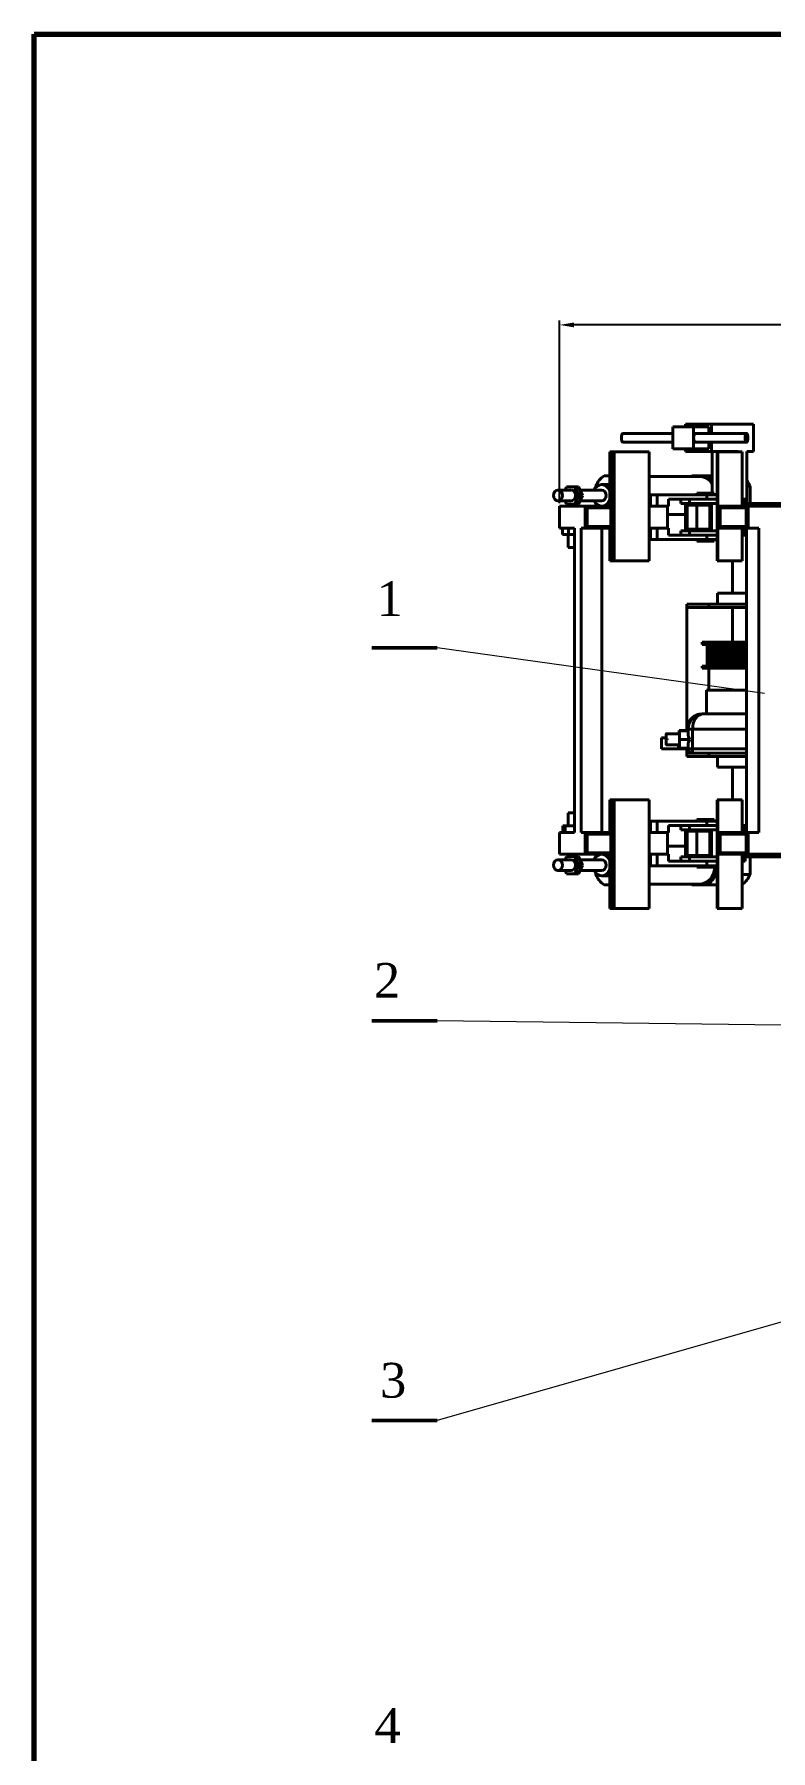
# Model space of a CAD drawing. Header units: millimetres. Extents: x -535 to 3636, y 24 to 870.
# Drawn here: x 1059.2 to 1228.5, y 411.1 to 805.8 of the extents above; entities that cross this region are included whole.
import ezdxf

# ---------------------------------------------------------------- set-up
doc = ezdxf.new("R2010")
doc.units = ezdxf.units.MM
doc.header["$PDMODE"] = 1
doc.header["$PDSIZE"] = -1
doc.layers.add('dddd', color=1, linetype='Continuous')
doc.styles.get("Standard").update_dxf_attribs({"font": 'times_0.ttf'})
doc.dimstyles.new('ISO-25', dxfattribs={"dimtxt": 2.5, "dimasz": 2.5, "dimexe": 1.25, "dimexo": 0.625, "dimtad": 1, "dimtxsty": 'Standard', "dimcen": 2.5, "dimadec": 0, "dimazin": 0, "dimtfac": 1, "dimtmove": 0, "dimatfit": 3, "dimfxl": 1, "dimarcsym": 0})

# ---------------------------------------------------------------- blocks, each defined once
blk = doc.blocks.new('*D6')
at = {"color": 0, "lineweight": -2}
for p, q in [((1179.95, 697.98), (1179.95, 739.94)), ((1465.59, 738.94), (1183.25, 738.94)), ((1468.89, 697.98), (1468.89, 739.94))]:
    blk.add_line(p, q, dxfattribs=at)
at = {"color": 0, "lineweight": 15}
for points in [[(1183.25, 739.49), (1183.25, 738.39), (1179.95, 738.94)], [(1465.59, 739.49), (1465.59, 738.39), (1468.89, 738.94)]]:
    blk.add_solid(points, dxfattribs=at)
at = {"layer": 'Defpoints', "color": 0, "lineweight": 15}
for p in [(1179.95, 738.94), (1179.95, 696.98), (1468.89, 696.98)]:
    blk.add_point(p, dxfattribs=at)
at = {"color": 0, "lineweight": 15, "insert": (1324.42, 742.25), "char_height": 3.5, "attachment_point": 5}
blk.add_mtext('600', dxfattribs=at)

msp = doc.modelspace()

# ---------------------------------------------------------------- linework, layer by layer
at = {"color": 7, "linetype": 'Continuous', "lineweight": 40}
for p, q in [((1210.7658, 715.4803), (1206.0249, 715.4803)), ((1206.0249, 715.4803), (1206.0249, 712.9803)), ((1208.9275, 716.1053), (1214.8536, 716.1053)), ((1208.9275, 715.4803), (1208.9275, 716.1053)), ((1214.261, 715.4803), (1210.7658, 715.4803)), ((1210.7658, 712.9803), (1210.7658, 715.4803)), ((1214.261, 715.4803), (1214.261, 713.9803)), ((1214.8536, 716.1053), (1214.8536, 713.9803)), ((1214.8536, 716.1053), (1224.5527, 716.1053)), ((1224.5527, 716.1053), (1224.5527, 709.8553)), ((1206.0249, 713.9803), (1194.4905, 713.9803)), ((1194.4905, 711.9803), (1206.0249, 711.9803)), ((1206.0249, 712.9803), (1206.0249, 710.4803)), ((1206.0249, 710.4803), (1210.7658, 710.4803)), ((1208.9275, 709.8553), (1208.9275, 710.4803)), ((1210.7658, 710.4803), (1210.7658, 712.9803)), ((1214.261, 710.4803), (1210.7658, 710.4803)), ((1222.9358, 713.9803), (1211.0836, 713.9803)), ((1211.0836, 711.9803), (1222.9358, 711.9803)), ((1214.261, 711.9803), (1214.261, 710.4803)), ((1214.8536, 711.9803), (1214.8536, 709.8553)), ((1191.512, 709.7303), (1191.512, 697.2303)), ((1191.512, 709.7303), (1192.1552, 709.7303)), ((1192.1552, 709.7303), (1192.1552, 684.7303)), ((1192.1552, 709.7303), (1192.4879, 709.7303)), ((1192.4879, 709.7303), (1192.4879, 684.7303)), ((1200.5821, 709.7303), (1192.4879, 709.7303)), ((1200.5821, 709.7303), (1200.5821, 684.7303)), ((1214.8536, 709.8553), (1208.9275, 709.8553)), ((1214.8536, 709.8553), (1220.9781, 709.8553)), ((1215.052, 709.8553), (1215.052, 700.2303)), ((1216.1466, 709.7303), (1216.1466, 684.7303)), ((1216.3454, 709.7303), (1216.1466, 709.7303)), ((1216.3454, 709.7303), (1216.3454, 684.7303)), ((1221.9604, 709.7303), (1216.3454, 709.7303)), ((1220.9781, 709.8553), (1220.9781, 709.7303)), ((1221.9604, 697.2303), (1221.9604, 709.7303)), ((1222.964, 709.8553), (1224.5527, 709.8553)), ((1222.964, 709.8553), (1222.964, 697.8553)), ((1191.512, 704.2303), (1190.1953, 704.2303)), ((1212.1516, 704.1053), (1200.5821, 704.1053)), ((1210.3843, 704.2303), (1210.1887, 704.1053)), ((1213.9189, 704.2303), (1210.3843, 704.2303)), ((1213.9189, 704.2303), (1215.052, 704.2303)), ((1182.5055, 700.9803), (1179.5796, 700.9803)), ((1181.218, 700.9803), (1181.5692, 701.7303)), ((1181.5692, 701.7303), (1183.4418, 701.7303)), ((1184.3196, 701.7303), (1183.4418, 701.7303)), ((1183.4418, 701.7303), (1184.3782, 699.7303)), ((1184.3782, 699.7303), (1183.4418, 697.7303)), ((1184.3196, 701.7303), (1185.256, 699.7303)), ((1185.256, 699.7303), (1184.3196, 697.7303)), ((1185.256, 699.7303), (1184.3782, 699.7303)), ((1189.6218, 700.9803), (1184.6708, 700.9803)), ((1188.3135, 701.6401), (1188.3135, 701.9098)), ((1191.512, 702.2303), (1189.6218, 702.2303)), ((1200.8211, 699.8553), (1200.8211, 697.2303)), ((1200.8211, 699.8553), (1202.3745, 699.8553)), ((1202.3745, 699.8553), (1202.3745, 697.2303)), ((1202.3745, 699.8553), (1213.7864, 699.8553)), ((1204.9586, 698.8553), (1211.5359, 698.8553)), ((1204.9586, 697.2303), (1204.9586, 698.8553)), ((1207.833, 698.8553), (1207.833, 697.8553)), ((1209.8196, 698.8553), (1209.8196, 697.8553)), ((1211.4793, 700.2303), (1211.4793, 699.8553)), ((1211.4793, 700.2303), (1215.4793, 700.2303)), ((1216.1466, 698.8553), (1211.5359, 698.8553)), ((1213.7864, 699.8553), (1213.7864, 698.8553)), ((1213.7864, 699.8553), (1216.1466, 699.8553)), ((1215.4793, 699.8553), (1215.4793, 700.2303)), ((1222.6377, 698.8553), (1221.9604, 698.8553)), ((1222.6377, 698.8553), (1222.6377, 697.2303)), ((1222.964, 701.9098), (1223.7007, 701.9098)), ((1222.964, 701.8553), (1223.7407, 701.8553)), ((1223.7007, 701.8553), (1223.7007, 701.9098)), ((1223.7407, 697.8553), (1223.7407, 701.8553)), ((1179.5796, 698.4803), (1182.5055, 698.4803)), ((1179.9468, 692.2303), (1179.9468, 697.2303)), ((1185.8493, 697.2303), (1179.9468, 697.2303)), ((1181.5692, 697.7303), (1181.218, 698.4803)), ((1181.9691, 697.7303), (1181.5692, 697.7303)), ((1181.9444, 697.7303), (1181.9444, 697.2303)), ((1183.0419, 697.7303), (1181.9691, 697.7303)), ((1183.4418, 697.7303), (1183.0419, 697.7303)), ((1184.3196, 697.7303), (1183.4418, 697.7303)), ((1183.9444, 697.2303), (1183.9444, 697.7303)), ((1184.6708, 698.4803), (1189.6218, 698.4803)), ((1185.8493, 692.2303), (1185.8493, 697.2303)), ((1192.1552, 697.2303), (1185.8493, 697.2303)), ((1191.7138, 696.8803), (1186.2907, 696.8803)), ((1186.2907, 696.8803), (1186.2907, 692.5803)), ((1188.3135, 697.5509), (1188.3135, 697.8206)), ((1188.3135, 697.5509), (1188.4513, 697.2303)), ((1191.7138, 692.5803), (1191.7138, 696.8803)), ((1192.1552, 697.2303), (1192.1552, 692.2303)), ((1200.5821, 697.2303), (1202.3745, 697.2303)), ((1202.3745, 697.2303), (1204.9586, 697.2303)), ((1204.7508, 697.2303), (1204.7508, 692.2303)), ((1204.7508, 695.3553), (1208.9275, 695.3553)), ((1208.9275, 697.8553), (1207.833, 697.8553)), ((1209.4033, 697.8553), (1208.9275, 697.8553)), ((1208.9275, 697.8553), (1208.9275, 691.6053)), ((1209.2594, 697.5053), (1209.2594, 691.9553)), ((1214.5218, 697.5053), (1209.2594, 697.5053)), ((1209.8196, 697.8553), (1209.4033, 697.8553)), ((1216.1466, 697.8553), (1209.8196, 697.8553)), ((1211.4793, 697.5053), (1211.4793, 691.9553)), ((1214.5218, 691.9553), (1214.5218, 697.5053)), ((1214.8536, 691.6053), (1214.8536, 697.8553)), ((1216.3454, 697.2303), (1216.3454, 692.2303)), ((1216.3454, 697.2303), (1223.3007, 697.2303)), ((1216.8323, 696.8803), (1222.8138, 696.8803)), ((1216.8323, 692.5803), (1216.8323, 696.8803)), ((1222.8138, 696.8803), (1222.8138, 692.5803)), ((1222.964, 697.8553), (1231.5353, 697.8553)), ((1223.3007, 692.2303), (1223.3007, 697.2303)), ((1223.3007, 697.2303), (1238.9372, 697.2303)), ((1183.364, 692.2303), (1179.9468, 692.2303)), ((1180.6446, 690.7303), (1180.6446, 692.2303)), ((1181.9769, 690.7303), (1180.6446, 690.7303)), ((1181.9444, 690.7303), (1181.9444, 687.7303)), ((1181.9769, 690.7303), (1181.9769, 692.2303)), ((1183.364, 690.7303), (1181.9769, 690.7303)), ((1183.364, 622.2303), (1183.364, 692.2303)), ((1184.9173, 622.2303), (1184.9173, 692.2303)), ((1185.8493, 692.2303), (1184.9173, 692.2303)), ((1192.1552, 692.2303), (1185.8493, 692.2303)), ((1186.2907, 692.5803), (1191.7138, 692.5803)), ((1189.6699, 622.2303), (1189.6699, 692.2303)), ((1191.512, 692.2303), (1191.512, 684.7303)), ((1200.5821, 692.2303), (1202.3745, 692.2303)), ((1200.8211, 689.6053), (1200.8211, 692.2303)), ((1202.3745, 689.6053), (1202.3745, 692.2303)), ((1202.3745, 692.2303), (1204.9586, 692.2303)), ((1204.9586, 690.6053), (1204.9586, 692.2303)), ((1207.833, 691.6053), (1207.833, 690.6053)), ((1207.833, 691.6053), (1208.9275, 691.6053)), ((1208.9275, 691.6053), (1209.4033, 691.6053)), ((1209.2594, 691.9553), (1214.5218, 691.9553)), ((1209.4033, 691.6053), (1209.8196, 691.6053)), ((1209.8196, 691.6053), (1216.1466, 691.6053)), ((1209.8196, 690.6053), (1209.8196, 691.6053)), ((1216.3454, 692.2303), (1223.3007, 692.2303)), ((1222.8138, 692.5803), (1216.8323, 692.5803)), ((1221.9604, 684.7303), (1221.9604, 692.2303)), ((1222.6377, 690.6053), (1222.6377, 692.2303)), ((1222.6377, 691.6053), (1222.9292, 691.6053)), ((1222.9292, 692.2303), (1222.9292, 622.2303)), ((1223.3007, 692.2303), (1225.7696, 692.2303)), ((1225.7696, 692.2303), (1225.7696, 622.2303)), ((1183.364, 687.7303), (1181.9444, 687.7303)), ((1200.8211, 689.6053), (1202.3745, 689.6053)), ((1202.3745, 689.6053), (1213.7864, 689.6053)), ((1211.5359, 690.6053), (1204.9586, 690.6053)), ((1211.4793, 689.6053), (1211.4793, 689.2303)), ((1211.4793, 689.2303), (1215.4793, 689.2303)), ((1216.1466, 690.6053), (1211.5359, 690.6053)), ((1213.7864, 689.6053), (1213.7864, 690.6053)), ((1213.7864, 689.6053), (1216.1466, 689.6053)), ((1215.4793, 689.2303), (1215.4793, 689.6053)), ((1222.6377, 690.6053), (1221.9604, 690.6053)), ((1191.512, 684.7303), (1192.1552, 684.7303)), ((1192.1552, 684.7303), (1192.4879, 684.7303)), ((1200.5821, 684.7303), (1192.4879, 684.7303)), ((1216.3454, 684.7303), (1216.1466, 684.7303)), ((1221.9604, 684.7303), (1216.3454, 684.7303)), ((1219.7407, 684.7303), (1219.7407, 677.2303)), ((1216.2407, 677.2303), (1216.2407, 674.7303)), ((1216.2407, 677.2303), (1222.9292, 677.2303)), ((1209.2407, 673.9803), (1209.2407, 674.7303)), ((1209.2407, 674.7303), (1214.2407, 674.7303)), ((1214.2407, 673.9803), (1209.2407, 673.9803)), ((1209.2407, 645.7049), (1209.2407, 673.9803)), ((1214.2407, 674.7303), (1214.2407, 673.9803)), ((1222.9292, 674.7303), (1214.2407, 674.7303)), ((1222.9292, 673.9803), (1214.2407, 673.9803)), ((1219.7407, 673.9803), (1219.7407, 665.9803)), ((1212.7407, 665.9803), (1212.7407, 665.4803)), ((1212.7407, 665.9803), (1222.9292, 665.9803)), ((1212.7407, 665.4803), (1222.9292, 665.4803)), ((1212.7407, 660.4803), (1212.7407, 659.9803)), ((1212.7407, 660.4803), (1222.9292, 660.4803)), ((1212.7407, 659.9803), (1222.9292, 659.9803)), ((1214.2407, 659.9803), (1214.2407, 654.9803)), ((1213.7407, 654.9803), (1213.7407, 649.4803)), ((1222.9292, 654.9803), (1213.7407, 654.9803)), ((1212.9472, 649.4803), (1212.7421, 649.4803)), ((1222.9292, 649.4803), (1212.9472, 649.4803)), ((1203.373, 641.4803), (1203.373, 643.9803)), ((1203.3817, 643.9803), (1203.3817, 641.4803)), ((1204.4441, 643.735), (1204.4886, 643.735)), ((1204.4886, 643.6037), (1204.4441, 643.6037)), ((1207.4659, 644.9194), (1204.4663, 644.9194)), ((1204.7385, 643.735), (1204.4886, 643.735)), ((1204.4886, 643.6037), (1204.7385, 643.6037)), ((1207.4377, 644.9194), (1207.4464, 645.7049)), ((1207.4464, 645.7049), (1207.4876, 645.6318)), ((1207.4464, 645.7049), (1209.4461, 645.7049)), ((1207.507, 643.5963), (1207.4853, 641.6338)), ((1207.4876, 645.6318), (1207.507, 643.5963)), ((1207.4876, 645.6318), (1209.4872, 645.6318)), ((1207.507, 643.5963), (1209.9178, 643.5963)), ((1209.2407, 645.9803), (1209.2407, 645.7049)), ((1209.2427, 645.9803), (1209.4923, 645.9803)), ((1209.4461, 645.7049), (1209.4872, 645.6318)), ((1209.4872, 645.6318), (1209.4923, 645.1045)), ((1209.4923, 645.9803), (1209.4923, 645.1045)), ((1210.51, 645.9803), (1209.4923, 645.9803)), ((1210.51, 641.4803), (1210.51, 645.9803)), ((1204.4663, 642.4194), (1207.4659, 642.4194)), ((1207.2708, 641.4803), (1207.2708, 642.4194)), ((1207.2708, 641.4803), (1209.421, 641.4803)), ((1207.4442, 641.7069), (1207.4373, 642.4194)), ((1207.4853, 641.6338), (1207.4442, 641.7069)), ((1207.4853, 641.6338), (1209.485, 641.6338)), ((1209.2407, 640.4803), (1209.2407, 641.4803)), ((1209.2407, 639.7303), (1209.2407, 640.4803)), ((1209.2407, 640.4803), (1210.3478, 640.4803)), ((1214.2407, 639.7303), (1209.2407, 639.7303)), ((1209.421, 641.6338), (1209.421, 641.4803)), ((1209.4923, 641.4803), (1209.421, 641.4803)), ((1209.4923, 642.2934), (1209.485, 641.6338)), ((1209.4923, 642.2934), (1209.4923, 641.4803)), ((1210.51, 641.4803), (1209.4923, 641.4803)), ((1210.3478, 640.4803), (1210.4921, 640.4803)), ((1210.4921, 640.4803), (1222.9292, 640.4803)), ((1214.2407, 640.4803), (1214.2407, 639.7303)), ((1222.9292, 639.7303), (1214.2407, 639.7303)), ((1216.2407, 639.7303), (1216.2407, 637.2303)), ((1216.2407, 637.2303), (1222.9292, 637.2303)), ((1219.7407, 637.2303), (1219.7407, 629.7303)), ((1191.512, 629.7303), (1191.512, 622.2303)), ((1191.512, 629.7303), (1192.1552, 629.7303)), ((1192.1552, 604.7303), (1192.1552, 629.7303)), ((1192.1552, 629.7303), (1192.4879, 629.7303)), ((1192.4879, 604.7303), (1192.4879, 629.7303)), ((1200.5821, 629.7303), (1192.4879, 629.7303)), ((1200.5821, 604.7303), (1200.5821, 629.7303)), ((1216.1466, 604.7303), (1216.1466, 629.7303)), ((1216.3454, 629.7303), (1216.1466, 629.7303)), ((1216.3454, 604.7303), (1216.3454, 629.7303)), ((1221.9604, 629.7303), (1216.3454, 629.7303)), ((1221.9604, 622.2303), (1221.9604, 629.7303)), ((1180.7343, 623.7303), (1180.7343, 622.2303)), ((1180.7343, 623.7303), (1181.2591, 623.7303)), ((1181.2591, 623.7303), (1181.2591, 622.2303)), ((1181.2591, 623.7303), (1183.364, 623.7303)), ((1181.9444, 626.7303), (1181.9444, 623.7303)), ((1181.9444, 626.7303), (1183.364, 626.7303)), ((1200.8211, 624.8553), (1200.8211, 622.2303)), ((1200.8211, 624.8553), (1202.3745, 624.8553)), ((1202.3745, 624.8553), (1202.3745, 622.2303)), ((1202.3745, 624.8553), (1213.7864, 624.8553)), ((1204.9586, 623.8553), (1204.9586, 622.2303)), ((1211.5359, 623.8553), (1204.9586, 623.8553)), ((1207.833, 623.8553), (1207.833, 622.8553)), ((1209.8196, 623.8553), (1209.8196, 622.8553)), ((1211.4793, 625.2303), (1211.4793, 624.8553)), ((1215.3757, 625.2303), (1211.4793, 625.2303)), ((1216.1466, 623.8553), (1211.5359, 623.8553)), ((1213.7864, 624.8553), (1213.7864, 623.8553)), ((1213.7864, 624.8553), (1216.1466, 624.8553)), ((1215.4793, 625.2303), (1215.3757, 625.2303)), ((1215.4793, 624.8553), (1215.4793, 625.2303)), ((1222.6377, 623.8553), (1221.9604, 623.8553)), ((1222.6377, 623.8553), (1222.6377, 622.2303)), ((1179.9468, 622.2303), (1179.9468, 617.2303)), ((1183.364, 622.2303), (1179.9468, 622.2303)), ((1185.8493, 622.2303), (1184.9173, 622.2303)), ((1185.8493, 622.2303), (1185.8493, 617.2303)), ((1192.1552, 622.2303), (1185.8493, 622.2303)), ((1186.2907, 621.8803), (1191.7138, 621.8803)), ((1186.2907, 617.5803), (1186.2907, 621.8803)), ((1191.7138, 621.8803), (1191.7138, 617.5803)), ((1192.1552, 617.2303), (1192.1552, 622.2303)), ((1200.5821, 622.2303), (1202.3745, 622.2303)), ((1202.3745, 622.2303), (1204.9586, 622.2303)), ((1204.7508, 617.2303), (1204.7508, 622.2303)), ((1207.833, 622.8553), (1208.9275, 622.8553)), ((1208.9275, 622.8553), (1209.4033, 622.8553)), ((1208.9275, 616.6053), (1208.9275, 622.8553)), ((1209.2594, 622.5053), (1214.5218, 622.5053)), ((1209.2594, 616.9553), (1209.2594, 622.5053)), ((1209.4033, 622.8553), (1209.8196, 622.8553)), ((1209.8196, 622.8553), (1216.1466, 622.8553)), ((1211.4793, 622.5053), (1211.4793, 616.9553)), ((1214.5218, 622.5053), (1214.5218, 616.9553)), ((1214.8536, 622.8553), (1214.8536, 616.6053)), ((1216.3454, 617.2303), (1216.3454, 622.2303)), ((1216.3454, 622.2303), (1223.3007, 622.2303)), ((1222.8138, 621.8803), (1216.8323, 621.8803)), ((1216.8323, 621.8803), (1216.8323, 617.5803)), ((1222.6377, 622.8553), (1222.9292, 622.8553)), ((1222.8138, 617.5803), (1222.8138, 621.8803)), ((1223.3007, 622.2303), (1223.3007, 617.2303)), ((1223.3007, 622.2303), (1225.7696, 622.2303)), ((1182.5055, 615.9803), (1179.5796, 615.9803)), ((1185.8493, 617.2303), (1179.9468, 617.2303)), ((1181.5692, 616.7303), (1181.218, 615.9803)), ((1181.9691, 616.7303), (1181.5692, 616.7303)), ((1181.9444, 617.2303), (1181.9444, 616.7303)), ((1181.9691, 616.7303), (1183.0419, 616.7303)), ((1183.4418, 616.7303), (1183.0419, 616.7303)), ((1184.3782, 614.7303), (1183.4418, 616.7303)), ((1183.4418, 616.7303), (1184.3196, 616.7303)), ((1183.9444, 616.7303), (1183.9444, 617.2303)), ((1185.256, 614.7303), (1184.3196, 616.7303)), ((1189.6218, 615.9803), (1184.6708, 615.9803)), ((1192.1552, 617.2303), (1185.8493, 617.2303)), ((1191.7138, 617.5803), (1186.2907, 617.5803)), ((1188.4513, 617.2303), (1188.3135, 616.9098)), ((1188.3135, 616.6401), (1188.3135, 616.9098)), ((1191.512, 617.2303), (1191.512, 604.7303)), ((1200.5821, 617.2303), (1202.3745, 617.2303)), ((1200.8211, 614.6053), (1200.8211, 617.2303)), ((1202.3745, 614.6053), (1202.3745, 617.2303)), ((1202.3745, 617.2303), (1204.9586, 617.2303)), ((1208.9275, 619.1053), (1204.7508, 619.1053)), ((1204.9586, 617.2303), (1204.9586, 615.6053)), ((1207.833, 616.6053), (1207.833, 615.6053)), ((1208.9275, 616.6053), (1207.833, 616.6053)), ((1209.4033, 616.6053), (1208.9275, 616.6053)), ((1214.5218, 616.9553), (1209.2594, 616.9553)), ((1209.8196, 616.6053), (1209.4033, 616.6053)), ((1209.8196, 615.6053), (1209.8196, 616.6053)), ((1216.1466, 616.6053), (1209.8196, 616.6053)), ((1216.3454, 617.2303), (1223.3007, 617.2303)), ((1216.8323, 617.5803), (1222.8138, 617.5803)), ((1221.9604, 604.7303), (1221.9604, 617.2303)), ((1222.6377, 615.6053), (1222.6377, 617.2303)), ((1222.6377, 616.6053), (1231.5353, 616.6053)), ((1223.3007, 617.2303), (1238.9372, 617.2303)), ((1223.7407, 612.6053), (1223.7407, 616.6053)), ((1179.5796, 613.4803), (1182.5055, 613.4803)), ((1181.218, 613.4803), (1181.5692, 612.7303)), ((1181.5692, 612.7303), (1183.4418, 612.7303)), ((1183.4418, 612.7303), (1184.3782, 614.7303)), ((1183.4418, 612.7303), (1184.3196, 612.7303)), ((1184.3196, 612.7303), (1185.256, 614.7303)), ((1184.3782, 614.7303), (1185.256, 614.7303)), ((1184.6708, 613.4803), (1189.6218, 613.4803)), ((1188.3135, 612.5509), (1188.3135, 612.8206)), ((1189.6218, 612.2303), (1191.512, 612.2303)), ((1200.8211, 614.6053), (1202.3745, 614.6053)), ((1202.3745, 614.6053), (1213.7864, 614.6053)), ((1204.9586, 615.6053), (1211.5359, 615.6053)), ((1211.4793, 614.6053), (1211.4793, 614.2303)), ((1215.3757, 614.2303), (1211.4793, 614.2303)), ((1216.1466, 615.6053), (1211.5359, 615.6053)), ((1213.7864, 614.6053), (1213.7864, 615.6053)), ((1213.7864, 614.6053), (1216.1466, 614.6053)), ((1215.4793, 614.2303), (1215.3757, 614.2303)), ((1215.4793, 614.2303), (1215.4793, 614.6053)), ((1215.8006, 612.5509), (1215.8006, 614.6053)), ((1215.8006, 612.5509), (1216.1466, 612.5509)), ((1222.6377, 615.6053), (1221.9604, 615.6053)), ((1221.9604, 612.6053), (1223.7407, 612.6053)), ((1221.9604, 612.5509), (1223.7007, 612.5509)), ((1223.7007, 612.5509), (1223.7007, 612.6053)), ((1191.512, 610.2303), (1190.1953, 610.2303)), ((1200.5821, 610.3553), (1212.1516, 610.3553)), ((1210.1887, 610.3553), (1210.3843, 610.2303)), ((1213.9189, 610.2303), (1210.3843, 610.2303)), ((1213.9189, 610.2303), (1216.1466, 610.2303)), ((1191.512, 604.7303), (1192.1552, 604.7303)), ((1192.1552, 604.7303), (1192.4879, 604.7303)), ((1200.5821, 604.7303), (1192.4879, 604.7303)), ((1216.3454, 604.7303), (1216.1466, 604.7303)), ((1221.9604, 604.7303), (1216.3454, 604.7303))]:
    msp.add_line(p, q, dxfattribs=at)
at = {"lineweight": 50}
for p, q in [((1151.7927, 664.6746), (1136.7927, 664.6746)), ((1151.7927, 578.9556), (1136.7927, 578.9556)), ((1151.7927, 487.0254), (1136.7927, 487.0254))]:
    msp.add_line(p, q, dxfattribs=at)
at = {"color": 6, "lineweight": 15}
for p, q in [((1227.0732, 654.171), (1151.7927, 664.6746)), ((1289.6545, 577.2354), (1151.7927, 578.9556)), ((1297.5099, 528.746), (1151.7927, 487.0254))]:
    msp.add_line(p, q, dxfattribs=at)
at = {"color": 7, "linetype": 'Continuous', "lineweight": 15}
for p, q in [((1213.7419, 660.4803), (1213.7419, 665.4803)), ((1213.7449, 665.4803), (1213.7449, 660.4803)), ((1213.7603, 660.4803), (1213.7603, 665.4803)), ((1213.7695, 665.4803), (1213.7695, 660.4803)), ((1213.8005, 660.4803), (1213.8005, 665.4803)), ((1213.8159, 665.4803), (1213.8159, 660.4803)), ((1213.8625, 660.4803), (1213.8625, 665.4803)), ((1213.8841, 665.4803), (1213.8841, 660.4803)), ((1213.9461, 660.4803), (1213.9461, 665.4803)), ((1213.9738, 665.4803), (1213.9738, 660.4803)), ((1214.0511, 660.4803), (1214.0511, 665.4803)), ((1214.0847, 665.4803), (1214.0847, 660.4803)), ((1214.1771, 660.4803), (1214.1771, 665.4803)), ((1214.2167, 665.4803), (1214.2167, 660.4803)), ((1214.3239, 660.4803), (1214.3239, 665.4803)), ((1214.3693, 665.4803), (1214.3693, 660.4803)), ((1214.491, 660.4803), (1214.491, 665.4803)), ((1214.5421, 665.4803), (1214.5421, 660.4803)), ((1214.678, 660.4803), (1214.678, 665.4803)), ((1214.7346, 665.4803), (1214.7346, 660.4803)), ((1214.8843, 660.4803), (1214.8843, 665.4803)), ((1214.9463, 665.4803), (1214.9463, 660.4803)), ((1215.1094, 660.4803), (1215.1094, 665.4803)), ((1215.1767, 665.4803), (1215.1767, 660.4803)), ((1215.3527, 660.4803), (1215.3527, 665.4803)), ((1215.425, 665.4803), (1215.425, 660.4803)), ((1215.6135, 660.4803), (1215.6135, 665.4803)), ((1215.6906, 665.4803), (1215.6906, 660.4803)), ((1215.8911, 660.4803), (1215.8911, 665.4803)), ((1215.9729, 665.4803), (1215.9729, 660.4803)), ((1216.1848, 660.4803), (1216.1848, 665.4803)), ((1216.2709, 665.4803), (1216.2709, 660.4803)), ((1216.4936, 660.4803), (1216.4936, 665.4803)), ((1216.5839, 665.4803), (1216.5839, 660.4803)), ((1216.8169, 660.4803), (1216.8169, 665.4803)), ((1216.9111, 665.4803), (1216.9111, 660.4803)), ((1217.1536, 660.4803), (1217.1536, 665.4803)), ((1217.2515, 665.4803), (1217.2515, 660.4803)), ((1217.5029, 660.4803), (1217.5029, 665.4803)), ((1217.6042, 665.4803), (1217.6042, 660.4803)), ((1217.8638, 660.4803), (1217.8638, 665.4803)), ((1217.9683, 665.4803), (1217.9683, 660.4803)), ((1218.2354, 660.4803), (1218.2354, 665.4803)), ((1218.3426, 665.4803), (1218.3426, 660.4803)), ((1218.6166, 660.4803), (1218.6166, 665.4803)), ((1218.7263, 665.4803), (1218.7263, 660.4803)), ((1219.0063, 660.4803), (1219.0063, 665.4803)), ((1219.1183, 665.4803), (1219.1183, 660.4803)), ((1219.4035, 660.4803), (1219.4035, 665.4803)), ((1219.5174, 665.4803), (1219.5174, 660.4803)), ((1219.8071, 660.4803), (1219.8071, 665.4803)), ((1219.9227, 665.4803), (1219.9227, 660.4803)), ((1220.2161, 660.4803), (1220.2161, 665.4803)), ((1220.3329, 665.4803), (1220.3329, 660.4803)), ((1220.6292, 660.4803), (1220.6292, 665.4803)), ((1220.747, 665.4803), (1220.747, 660.4803)), ((1221.0453, 660.4803), (1221.0453, 665.4803)), ((1221.1638, 665.4803), (1221.1638, 660.4803)), ((1221.4634, 660.4803), (1221.4634, 665.4803)), ((1221.5822, 665.4803), (1221.5822, 660.4803)), ((1221.8822, 660.4803), (1221.8822, 665.4803)), ((1222.001, 665.4803), (1222.001, 660.4803)), ((1222.3006, 660.4803), (1222.3006, 665.4803)), ((1222.4191, 665.4803), (1222.4191, 660.4803)), ((1222.7175, 660.4803), (1222.7175, 665.4803)), ((1222.8354, 665.4803), (1222.8354, 660.4803))]:
    msp.add_line(p, q, dxfattribs=at)
at = {"color": 8, "linetype": 'Continuous', "lineweight": 40}
for p, q in [((1209.2407, 645.9803), (1209.2427, 645.9803)), ((1209.2427, 645.7049), (1209.2427, 645.9803)), ((1210.51, 645.9803), (1222.9292, 645.9803)), ((1222.9292, 641.4803), (1210.51, 641.4803))]:
    msp.add_line(p, q, dxfattribs=at)
at = {"color": 7, "linetype": 'Continuous', "lineweight": 40, "flags": 128}
for points in [[(1194.4905, 713.9803), (1194.3689, 713.9042), (1194.2658, 713.6874), (1194.1969, 713.363), (1194.1727, 712.9803), (1194.1969, 712.5977), (1194.2658, 712.2732), (1194.3689, 712.0565), (1194.4905, 711.9803)], [(1210.7658, 712.9803), (1210.79, 713.363), (1210.8589, 713.6874), (1210.962, 713.9042), (1211.0836, 713.9803)], [(1211.0836, 711.9803), (1210.962, 712.0565), (1210.8589, 712.2732), (1210.79, 712.5977), (1210.7658, 712.9803)], [(1223.2535, 712.9803), (1223.2293, 713.363), (1223.1605, 713.6874), (1223.0574, 713.9042), (1222.9358, 713.9803), (1222.8142, 713.9042), (1222.7111, 713.6874), (1222.6422, 713.363), (1222.618, 712.9803), (1222.6422, 712.5977), (1222.7111, 712.2732), (1222.8142, 712.0565), (1222.9358, 711.9803), (1223.0574, 712.0565), (1223.1605, 712.2732), (1223.2293, 712.5977), (1223.2535, 712.9803)], [(1179.9703, 700.8837), (1179.5827, 700.9803), (1179.1945, 700.8866), (1178.865, 700.6169), (1178.6443, 700.2122), (1178.5659, 699.7342), (1178.6419, 699.2555), (1178.8606, 698.8492), (1179.1888, 698.577), (1179.5765, 698.4803), (1179.9646, 698.574), (1180.2941, 698.8438), (1180.5148, 699.2485), (1180.5932, 699.7265), (1180.5172, 700.2052), (1180.2985, 700.6115), (1179.9703, 700.8837)], [(1182.5018, 698.4803), (1182.8955, 698.5637), (1183.2444, 698.7932), (1183.4956, 699.1699), (1183.6107, 699.6365), (1183.5723, 700.122), (1183.3862, 700.5523), (1183.0807, 700.862), (1182.7023, 701.004)], [(1182.7023, 701.004), (1182.5055, 700.9803)], [(1189.6218, 698.4803), (1190.0097, 698.5755), (1190.3385, 698.8465), (1190.5583, 699.252), (1190.6354, 699.7303), (1190.5583, 700.2087), (1190.3385, 700.6142), (1190.0097, 700.8852), (1189.6218, 700.9803)], [(1204.4441, 643.735), (1204.4461, 644.1928), (1204.451, 644.5762), (1204.4581, 644.8304), (1204.4663, 644.9194), (1204.4746, 644.8304), (1204.4817, 644.5762), (1204.4866, 644.1928), (1204.4886, 643.735)], [(1204.4886, 643.6037), (1204.4866, 643.1459), (1204.4817, 642.7626), (1204.4746, 642.5083), (1204.4663, 642.4194), (1204.4581, 642.5083), (1204.451, 642.7626), (1204.4461, 643.1459), (1204.4441, 643.6037)], [(1179.9703, 613.577), (1179.5827, 613.4803), (1179.1945, 613.574), (1178.865, 613.8438), (1178.6443, 614.2485), (1178.5659, 614.7265), (1178.6419, 615.2052), (1178.8606, 615.6115), (1179.1888, 615.8837), (1179.5765, 615.9803), (1179.9646, 615.8866), (1180.2941, 615.6169), (1180.5148, 615.2122), (1180.5932, 614.7342), (1180.5172, 614.2555), (1180.2985, 613.8492), (1179.9703, 613.577)], [(1182.5055, 613.4803), (1182.8991, 613.5637), (1183.2481, 613.7932), (1183.4992, 614.1699), (1183.6144, 614.6365), (1183.576, 615.122), (1183.3898, 615.5523), (1183.0843, 615.862), (1182.5055, 615.9803)], [(1189.6218, 613.4803), (1190.0097, 613.5755), (1190.3385, 613.8465), (1190.5583, 614.252), (1190.6354, 614.7303), (1190.5583, 615.2087), (1190.3385, 615.6142), (1190.0097, 615.8852), (1189.6218, 615.9803)], [(1212.1516, 610.3553), (1212.5105, 610.3778), (1213.2136, 610.556), (1213.8733, 610.9051), (1214.4624, 611.4108), (1214.957, 612.0524), (1215.3367, 612.8036), (1215.586, 613.6337), (1215.6947, 614.5088), (1215.6978, 614.6053)]]:
    msp.add_lwpolyline(points, dxfattribs=at)
at = {"color": 7, "linetype": 'Continuous', "lineweight": 40}
for centre, radius, start, end in [((1192.6678, 700.3022), 4.6415, 122.187553, 159.7355), ((1212.0134, 700.6949), 3.4133, 27.098528, 87.680253), ((1211.7258, 700.6195), 4.2247, 38.062503, 58.726377), ((1218.9076, 700.0505), 5.1411, 21.2024, 37.906192), ((1189.7268, 700.225), 2.0081, 92.997035, 157.903969), ((1189.6384, 699.1869), 1.9079, 201.735661, 349.120967), ((1189.4683, 700.1313), 2.1046, 13.81469, 85.817123), ((1212.7407, 645.9803), 3.5, 90, 180), ((1212.7424, 645.9806), 3.4997, 90.004524, 180.004563), ((1274.3583, 643.6694), 69.6643, 179.94599, 180.05401), ((1141.9638, 643.6694), 62.7748, 359.940062, 0.059938), ((1183.9464, 643.6694), 23.5526, 356.957738, 3.042262), ((1210.2407, 641.4803), 1, 180, 270), ((1210.2426, 641.4803), 0.9999, 179.99568, 269.995995), ((1210.4922, 641.4802), 0.9999, 179.995255, 269.99642), ((1196.4756, 641.2304), 14.0366, 356.936885, 1.020225), ((1189.7268, 615.225), 2.0081, 92.997274, 157.904376), ((1189.4683, 615.1313), 2.1046, 13.815675, 85.816138), ((1189.6384, 614.1869), 1.9079, 201.735905, 349.120723), ((1192.6679, 614.1586), 4.6417, 200.264928, 237.811839), ((1211.4463, 614.1585), 4.6416, 302.187972, 339.735261), ((1219.3133, 614.1776), 4.6792, 304.451274, 339.656855)]:
    msp.add_arc(centre, radius, start, end, dxfattribs=at)
for centre, major_axis, ratio, start_param, end_param in [((1212.9472, 645.9803), (0, 3.5), 0.98710557, 0, 1.57079633), ((1212.9472, 645.9803), (0, 3.5), 0.69634252, 0, 1.57079633), ((1210.4921, 645.1045), (-0.025, 1.866), 0.53574203, 1.56361646, 2.50478135), ((1210.4921, 642.2934), (0.029, 1.6119), 0.62012648, 0.64077713, 1.58194201)]:
    msp.add_ellipse(centre, major_axis=major_axis, ratio=ratio, start_param=start_param, end_param=end_param, dxfattribs=at)
for points, knots in [([(1204.4452, 643.9803), (1204.3602, 643.9803), (1204.0834, 643.9803), (1203.7518, 643.9803), (1203.4719, 643.9803), (1203.4117, 643.9803), (1203.3817, 643.9803)], [0, 0, 0, 0, 0.14387799, 0.46847729, 0.7347123, 1, 1, 1, 1]), ([(1207.2708, 641.4803), (1206.8668, 641.4803), (1206.0243, 641.4803), (1204.9633, 641.4803), (1204.1771, 641.4803), (1203.7494, 641.4803), (1203.4724, 641.4803), (1203.4119, 641.4803), (1203.3817, 641.4803)], [0, 0, 0, 0, 0.25151737, 0.52451392, 0.65582836, 0.7863213, 0.89335106, 1, 1, 1, 1])]:
    msp.add_open_spline(points, degree=3, knots=knots, dxfattribs=at)
at = {"layer": 'dddd', "lineweight": 70}
for p, q in [((1059.1961, 805.7585), (2069.8461, 805.7585)), ((1059.1961, 90.9085), (1059.1961, 805.7585))]:
    msp.add_line(p, q, dxfattribs=at)

# ---------------------------------------------------------------- texts
at = {"lineweight": 20, "char_height": 8, "attachment_point": 1}
for s, insert in [('{\\fTimes New Roman|b0|i0|c163|p18;1}', (1137.8791, 679.994)), ('{\\fTimes New Roman|b0|i0|c163|p18;2}', (1137.2576, 592.2193)), ('{\\fTimes New Roman|b0|i0|c163|p18;3}', (1138.6707, 500.2891)), ('4', (1137.3896, 420.888))]:
    msp.add_mtext_dynamic_manual_height_columns(s, width=21.085555, gutter_width=17.5, heights=[0], dxfattribs=dict(at, insert=insert))

# ---------------------------------------------------------------- dimensions: what is measured, and where the dimension line sits
at = {"color": 1, "lineweight": 15}
dim = msp.add_linear_dim(base=(1179.9468, 738.9428), p1=(1468.8883, 696.9803), p2=(1179.9468, 696.9803), text='600', dimstyle='ISO-25', override={"dimtxt": 3.5, "dimasz": 3.302, "dimexe": 1, "dimexo": 1, "dimgap": 1.524, "dimtih": 1, "dimtoh": 1, "dimlfac": 5, "dimzin": 0, "dimadec": 2, "dimtzin": 0}, dxfattribs=at)
dim.commit()
dim.dimension.update_dxf_attribs({"geometry": '*D6', "text_midpoint": (1324.4175, 742.2471)})

doc.saveas('drawing.dxf')
